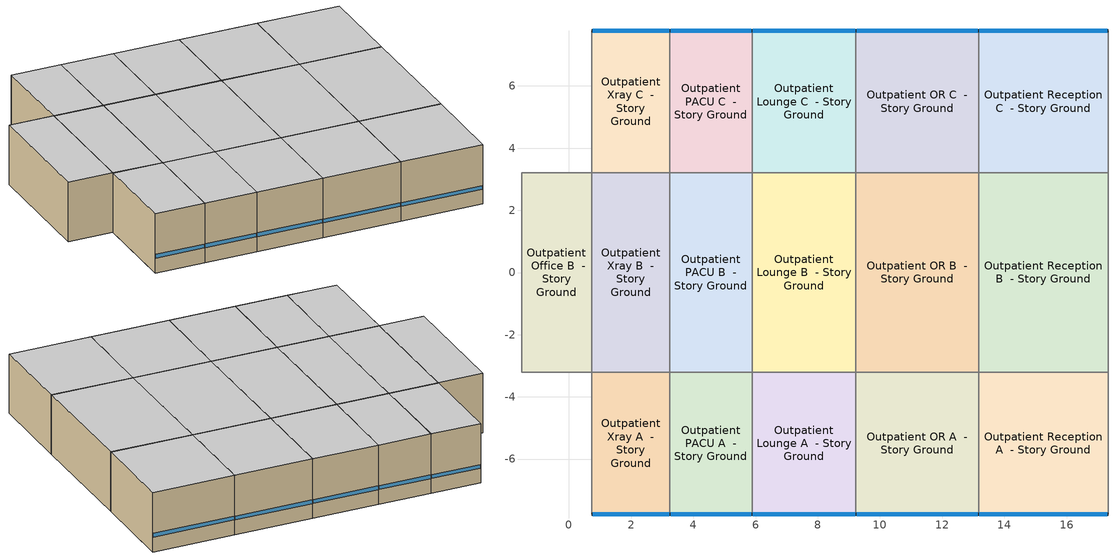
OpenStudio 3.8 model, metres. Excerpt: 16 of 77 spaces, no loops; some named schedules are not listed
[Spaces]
Outpatient Office B  - Story Ground
 floor ground (Foundation F 126 Perim 0 Area 1452): -1.53,-3.21 -1.53,3.21 0.74,3.21 0.74,-3.21 z0
 wall to Outpatient Toilet B  - Story Ground: -1.53,3.21 -1.53,-3.21 z0:3.05
 wall to Outpatient Office C  - Story Ground: 0.74,3.21 -1.53,3.21 z0:3.05
 wall to Outpatient Xray B  - Story Ground: 0.74,-3.21 0.74,3.21 z0:3.05
 wall to Outpatient Office A  - Story Ground: -1.53,-3.21 0.74,-3.21 z0:3.05
 ceiling adiabatic (Typical Interior Ceiling): 0.74,-3.21 0.74,3.21 -1.53,3.21 -1.53,-3.21 z3.05
Outpatient Xray A  - Story Ground
 floor ground (Foundation F 126 Perim 251 Area 1147): 0.74,-7.78 0.74,-3.21 3.24,-3.21 3.24,-7.78 z0
 wall outside: 0.74,-7.78 3.24,-7.78 z0:3.05
 wall to Outpatient Office A  - Story Ground: 0.74,-3.21 0.74,-7.78 z0:3.05
 wall to Outpatient Xray B  - Story Ground: 3.24,-3.21 0.74,-3.21 z0:3.05
 wall to Outpatient PACU A  - Story Ground: 3.24,-7.78 3.24,-3.21 z0:3.05
 window (Window U-0.75 SHGC 0.48): 0.76,-7.78 3.22,-7.78 z0.76:0.95
 ceiling adiabatic (Typical Interior Ceiling): 3.24,-7.78 3.24,-3.21 0.74,-3.21 0.74,-7.78 z3.05
Outpatient Xray B  - Story Ground
 floor ground (Foundation F 126 Perim 0 Area 1609): 0.74,-3.21 0.74,3.21 3.24,3.21 3.24,-3.21 z0
 wall to Outpatient Xray C  - Story Ground: 3.24,3.21 0.74,3.21 z0:3.05
 wall to Outpatient PACU B  - Story Ground: 3.24,-3.21 3.24,3.21 z0:3.05
 ceiling adiabatic (Typical Interior Ceiling): 3.24,-3.21 3.24,3.21 0.74,3.21 0.74,-3.21 z3.05
Outpatient Xray C  - Story Ground
 floor ground (Foundation F 126 Perim 251 Area 1147): 0.74,3.21 0.74,7.78 3.24,7.78 3.24,3.21 z0
 wall outside: 3.24,7.78 0.74,7.78 z0:3.05
 wall to Outpatient Office C  - Story Ground: 0.74,7.78 0.74,3.21 z0:3.05
 wall to Outpatient PACU C  - Story Ground: 3.24,3.21 3.24,7.78 z0:3.05
 window (Window U-0.75 SHGC 0.48): 3.22,7.78 0.76,7.78 z0.76:0.95
 ceiling adiabatic (Typical Interior Ceiling): 3.24,3.21 3.24,7.78 0.74,7.78 0.74,3.21 z3.05
Outpatient PACU A  - Story Ground
 floor ground (Foundation F 126 Perim 264 Area 1209): 3.24,-7.78 3.24,-3.21 5.89,-3.21 5.89,-7.78 z0
 wall outside: 3.24,-7.78 5.89,-7.78 z0:3.05
 wall to Outpatient PACU B  - Story Ground: 5.89,-3.21 3.24,-3.21 z0:3.05
 wall to Outpatient Lounge A  - Story Ground: 5.89,-7.78 5.89,-3.21 z0:3.05
 window (Window U-0.75 SHGC 0.48): 3.27,-7.78 5.86,-7.78 z0.76:0.95
 ceiling adiabatic (Typical Interior Ceiling): 5.89,-7.78 5.89,-3.21 3.24,-3.21 3.24,-7.78 z3.05
Outpatient PACU B  - Story Ground
 floor ground (Foundation F 126 Perim 0 Area 1697): 3.24,-3.21 3.24,3.21 5.89,3.21 5.89,-3.21 z0
 wall to Outpatient PACU C  - Story Ground: 5.89,3.21 3.24,3.21 z0:3.05
 wall to Outpatient Lounge B  - Story Ground: 5.89,-3.21 5.89,3.21 z0:3.05
 ceiling adiabatic (Typical Interior Ceiling): 5.89,-3.21 5.89,3.21 3.24,3.21 3.24,-3.21 z3.05
Outpatient PACU C  - Story Ground
 floor ground (Foundation F 126 Perim 264 Area 1209): 3.24,3.21 3.24,7.78 5.89,7.78 5.89,3.21 z0
 wall outside: 5.89,7.78 3.24,7.78 z0:3.05
 wall to Outpatient Lounge C  - Story Ground: 5.89,3.21 5.89,7.78 z0:3.05
 window (Window U-0.75 SHGC 0.48): 5.86,7.78 3.27,7.78 z0.76:0.95
 ceiling adiabatic (Typical Interior Ceiling): 5.89,3.21 5.89,7.78 3.24,7.78 3.24,3.21 z3.05
Outpatient Lounge A  - Story Ground
 floor ground (Foundation F 126 Perim 334 Area 1527): 5.89,-7.78 5.89,-3.21 9.23,-3.21 9.23,-7.78 z0
 wall outside: 5.89,-7.78 9.23,-7.78 z0:3.05
 wall to Outpatient Lounge B  - Story Ground: 9.23,-3.21 5.89,-3.21 z0:3.05
 wall to Outpatient OR A  - Story Ground: 9.23,-7.78 9.23,-3.21 z0:3.05
 window (Window U-0.75 SHGC 0.48): 5.91,-7.78 9.2,-7.78 z0.76:0.95
 ceiling adiabatic (Typical Interior Ceiling): 9.23,-7.78 9.23,-3.21 5.89,-3.21 5.89,-7.78 z3.05
Outpatient Lounge B  - Story Ground
 floor ground (Foundation F 126 Perim 0 Area 2143): 5.89,-3.21 5.89,3.21 9.23,3.21 9.23,-3.21 z0
 wall to Outpatient Lounge C  - Story Ground: 9.23,3.21 5.89,3.21 z0:3.05
 wall to Outpatient OR B  - Story Ground: 9.23,-3.21 9.23,3.21 z0:3.05
 ceiling adiabatic (Typical Interior Ceiling): 9.23,-3.21 9.23,3.21 5.89,3.21 5.89,-3.21 z3.05
Outpatient Lounge C  - Story Ground
 floor ground (Foundation F 126 Perim 334 Area 1527): 5.89,3.21 5.89,7.78 9.23,7.78 9.23,3.21 z0
 wall outside: 9.23,7.78 5.89,7.78 z0:3.05
 wall to Outpatient OR C  - Story Ground: 9.23,3.21 9.23,7.78 z0:3.05
 window (Window U-0.75 SHGC 0.48): 9.2,7.78 5.91,7.78 z0.76:0.95
 ceiling adiabatic (Typical Interior Ceiling): 9.23,3.21 9.23,7.78 5.89,7.78 5.89,3.21 z3.05
Outpatient OR A  - Story Ground
 floor ground (Foundation F 126 Perim 394 Area 1803): 9.23,-7.78 9.23,-3.21 13.17,-3.21 13.17,-7.78 z0
 wall outside: 9.23,-7.78 13.17,-7.78 z0:3.05
 wall to Outpatient OR B  - Story Ground: 13.17,-3.21 9.23,-3.21 z0:3.05
 wall to Outpatient Reception A  - Story Ground: 13.17,-7.78 13.17,-3.21 z0:3.05
 window (Window U-0.75 SHGC 0.48): 9.25,-7.78 13.15,-7.78 z0.76:0.95
 ceiling adiabatic (Typical Interior Ceiling): 13.17,-7.78 13.17,-3.21 9.23,-3.21 9.23,-7.78 z3.05
Outpatient OR B  - Story Ground
 floor ground (Foundation F 126 Perim 0 Area 2531): 9.23,-3.21 9.23,3.21 13.17,3.21 13.17,-3.21 z0
 wall to Outpatient OR C  - Story Ground: 13.17,3.21 9.23,3.21 z0:3.05
 wall to Outpatient Reception B  - Story Ground: 13.17,-3.21 13.17,3.21 z0:3.05
 ceiling adiabatic (Typical Interior Ceiling): 13.17,-3.21 13.17,3.21 9.23,3.21 9.23,-3.21 z3.05
Outpatient OR C  - Story Ground
 floor ground (Foundation F 126 Perim 394 Area 1803): 9.23,3.21 9.23,7.78 13.17,7.78 13.17,3.21 z0
 wall outside: 13.17,7.78 9.23,7.78 z0:3.05
 wall to Outpatient Reception C  - Story Ground: 13.17,3.21 13.17,7.78 z0:3.05
 window (Window U-0.75 SHGC 0.48): 13.15,7.78 9.25,7.78 z0.76:0.95
 ceiling adiabatic (Typical Interior Ceiling): 13.17,3.21 13.17,7.78 9.23,7.78 9.23,3.21 z3.05
Outpatient Reception A  - Story Ground
 floor ground (Foundation F 126 Perim 416 Area 1902): 13.17,-7.78 13.17,-3.21 17.33,-3.21 17.33,-7.78 z0
 wall outside: 13.17,-7.78 17.33,-7.78 z0:3.05
 wall to Outpatient Reception B  - Story Ground: 17.33,-3.21 13.17,-3.21 z0:3.05
 wall to Outpatient PhysicalTherapy A  - Story Ground: 17.33,-7.78 17.33,-3.21 z0:3.05
 window (Window U-0.75 SHGC 0.48): 13.2,-7.78 17.31,-7.78 z0.76:0.95
 ceiling adiabatic (Typical Interior Ceiling): 17.33,-7.78 17.33,-3.21 13.17,-3.21 13.17,-7.78 z3.05
Outpatient Reception B  - Story Ground
 floor ground (Foundation F 126 Perim 0 Area 267): 13.17,-3.21 13.17,3.21 17.33,3.21 17.33,-3.21 z0
 wall to Outpatient Reception C  - Story Ground: 17.33,3.21 13.17,3.21 z0:3.05
 wall to Outpatient PhysicalTherapy B  - Story Ground: 17.33,-3.21 17.33,3.21 z0:3.05
 ceiling adiabatic (Typical Interior Ceiling): 17.33,-3.21 17.33,3.21 13.17,3.21 13.17,-3.21 z3.05
Outpatient Reception C  - Story Ground
 floor ground (Foundation F 126 Perim 416 Area 1902): 13.17,3.21 13.17,7.78 17.33,7.78 17.33,3.21 z0
 wall outside: 17.33,7.78 13.17,7.78 z0:3.05
 wall to Outpatient PhysicalTherapy C  - Story Ground: 17.33,3.21 17.33,7.78 z0:3.05
 window (Window U-0.75 SHGC 0.48): 17.31,7.78 13.2,7.78 z0.76:0.95
 ceiling adiabatic (Typical Interior Ceiling): 17.33,3.21 17.33,7.78 13.17,7.78 13.17,3.21 z3.05
[Site]
Bob Sikes_FL_USA: Latitude {deg}=30.78; Longitude {deg}=-86.52; Time Zone {hr}=-6; Elevation {m}=56; Terrain=City
[Site:WaterMainsTemperature]
Calculation Method=Correlation; Annual Average Outdoor Air Temperature {C}=19.4217; Maximum Difference In Monthly Average Outdoor Air Temperatures {deltaC}=19.74
[SizingPeriod:DesignDay] Barometric Pressure {Pa}=100654; Rain Indicator=No; Snow Indicator=No; Day of Month=21; Daylight Saving Time Indicator=No; Humidity Condition Type=Wetbulb; Dry-Bulb Temperature Range Modifier Type=DefaultMultipliers
Name | Maximum Dry-Bulb Temperature {C} | Daily Dry-Bulb Temperature Range {deltaC} | Wind Speed {m/s} | Wind Direction {deg} | Month | Day Type | Wetbulb or DewPoint at Maximum Dry-Bulb {C} | Solar Model Indicator | ASHRAE Clear Sky Optical Depth for Beam Irradiance | ASHRAE Clear Sky Optical Depth for Diffuse Irradiance | Sky Clearness
Bob Sikes Ann Clg .4% Condns DB=>MWB 1 | 35.8 | 11.3 | 2.9 | 300 | 7 | SummerDesignDay | 24.6 | ASHRAETau | 0.437 | 2.257
Bob Sikes Ann Clg .4% Condns WB=>MDB 1 | 31.6 | 11.3 | 2.9 | 300 | 7 | SummerDesignDay | 26.8 | ASHRAETau | 0.437 | 2.257
Bob Sikes Ann Htg 99.6% Condns DB 1 | -4.1 | 0 | 0.7 | 340 | 1 | WinterDesignDay | -4.1 | ASHRAEClearSky |  |  | 0
Bob Sikes August .4% Condns DB=>MCWB 1 | 36.3 | 10.7 | 2.9 | 300 | 8 | SummerDesignDay | 25.4 | ASHRAETau | 0.426 | 2.32
[ClimateZones]
Climate Zone Institution Name 1=ASHRAE; Climate Zone Document Name 1=ANSI/ASHRAE Standard 169; Climate Zone Document Year 1=2006; Climate Zone Value 1=ASHRAE 169-2013-2A
[Building]
ComStock DOE Ref Pre-1980|Outpatient: North Axis {deg}=225; Default Construction Set=ComStock DOE Ref Pre-1980 - Outpatient - ASHRAE 169-2013-2A; Default Schedule Set=Building Default Schedule Set; Standards Building Type=Outpatient
[Site:GroundTemperature:FCfactorMethod]
January Ground Temperature {C}=24.2; February Ground Temperature {C}=18.9; March Ground Temperature {C}=15.7; April Ground Temperature {C}=13.6; May Ground Temperature {C}=15.5; June Ground Temperature {C}=17.1; July Ground Temperature {C}=21.2; August Ground Temperature {C}=26.9; September Ground Temperature {C}=27.6; October Ground Temperature {C}=27.9; November Ground Temperature {C}=27.4; December Ground Temperature {C}=26.2
[Construction:FfactorGroundFloor] F-Factor {W/m-K}=1.26344
Name | Area {m2} | PerimeterExposed {m}
Foundation F 126 Perim 334 Area 1527 | 15.2709 | 3.3401
Foundation F 126 Perim 0 Area 1697 | 16.9717 | 0
Foundation F 126 Perim 394 Area 1803 | 18.0333 | 3.94428
Foundation F 126 Perim 416 Area 1902 | 19.0235 | 4.16088
Foundation F 126 Perim 0 Area 1452 | 14.5211 | 0
Foundation F 126 Perim 251 Area 1147 | 11.4662 | 2.50793
Foundation F 126 Perim 0 Area 1609 | 16.0939 | 0
Foundation F 126 Perim 264 Area 1209 | 12.0917 | 2.64472
Foundation F 126 Perim 0 Area 2143 | 21.4341 | 0
Foundation F 126 Perim 0 Area 2531 | 25.3113 | 0
Foundation F 126 Perim 0 Area 267 | 26.7012 | 0
[DefaultConstructionSet]
ComStock DOE Ref Pre-1980 - Outpatient - ASHRAE 169-2013-2A: Default Exterior Surface Constructions=Default Surface Constructions 1; Default Interior Surface Constructions=Default Surface Constructions 2; Default Ground Contact Surface Constructions=Default Surface Constructions 3; Default Exterior SubSurface Constructions=Default Sub Surface Constructions 1; Default Interior SubSurface Constructions=Default Sub Surface Constructions 2; Interior Partition Construction=Typical Interior Partition
[DefaultSurfaceConstructions]
Name | Floor Construction | Wall Construction | Roof Ceiling Construction
Default Surface Constructions 1 | Typical Insulated Exterior Mass Floor | Typical Insulated Exterior Mass Wall R-4.35 | Typical IEAD Roof R-10.0
Default Surface Constructions 2 | Typical Interior Floor | Typical Interior Wall | Typical Interior Ceiling
Default Surface Constructions 3 | Typical Insulated Carpeted 6in Slab Floor | Typical Insulated Basement Mass Wall
[Construction]
Typical Insulated Exterior Mass Floor: 4 in. Normalweight Concrete Floor, Typical Carpet Pad
Typical IEAD Roof R-10.0: Roof Membrane, Typical Insulation R-8.88, Metal Roof Surface
Typical Interior Floor: 100mm Normalweight concrete floor, CP02 CARPET PAD
Typical Interior Wall: G01 13mm gypsum board, G01 13mm gypsum board
Typical Interior Ceiling: CP02 CARPET PAD, 100mm Normalweight concrete floor
Typical Insulated Carpeted 6in Slab Floor: 6 in. Normalweight Concrete Floor, Typical Carpet Pad
Typical Insulated Basement Mass Wall: 8 in. Concrete Block Basement Wall
U 1.22 SHGC 0.54 Simple Glazing Window U-1.22 SHGC 0.54: U 1.22 SHGC 0.54 Simple Glazing U-1.22 SHGC 0.54
U 1.22 SHGC 0.54 Simple Glazing Window U-1.22 SHGC 0.54 1: U 1.22 SHGC 0.54 Simple Glazing U-1.22 SHGC 0.54 1
Typical Insulated Metal Door: F08 Metal surface, Typical Insulation R-1.96
U 0.88 SHGC 0.16 Sgl Ref-A-L Clr 6mm: REF A CLEAR LO 6MM
Typical Overhead Door: Typical Insulation R-1.96
Typical Interior Window: Clear 3mm
Typical Interior Door; Typical Interior Partition: G05 25mm wood
Typical Insulated Exterior Mass Wall R-4.35: 1IN Stucco, 8IN CONCRETE HW RefBldg, Typical Insulation R-1.96, 1/2IN Gypsum
InteriorFurnishings 1: Std Wood 6inch 1
Window U-0.75 SHGC 0.48: Simple Glazing Double - No LowE - Tinted/Reflective - Aluminum
[Material] Thermal Absorptance=0.9
Name | Roughness | Thickness {m} | Conductivity {W/m-K} | Density {kg/m3} | Specific Heat {J/kg-K} | Solar Absorptance | Visible Absorptance
4 in. Normalweight Concrete Floor | MediumRough | 0.1016 | 2.31 | 2322 | 832 | 0.7 | 0.7
Roof Membrane | VeryRough | 0.0095 | 0.16 | 1121.29 | 1460 | 0.7 | 0.7
Metal Roof Surface; F08 Metal surface | Smooth | 0.0008 | 45.28 | 7824 | 500 | 0.7 | 0.7
100mm Normalweight concrete floor | MediumRough | 0.1016 | 2.31045 | 2322 | 832.557 | 0.7 | 0.7
G01 13mm gypsum board | Smooth | 0.0127 | 0.160031 | 800.001 | 1090.73 | 0.7 | 0.5
6 in. Normalweight Concrete Floor | MediumRough | 0.1524 | 2.31 | 2322 | 832 | 0.7 | 0.7
8 in. Concrete Block Basement Wall | MediumRough | 0.2032 | 1.326 | 1842 | 912 | 0.7 | 0.7
G05 25mm wood | MediumSmooth | 0.0254 | 0.15 | 608 | 1630 | 0.5 | 0.5
1IN Stucco | Smooth | 0.0253 | 0.6918 | 1858 | 837 | 0.7 | 0.92
8IN CONCRETE HW RefBldg | Rough | 0.2032 | 1.311 | 2240 | 836.8 | 0.7 | 0.7
1/2IN Gypsum | Smooth | 0.0127 | 0.16 | 784.9 | 830 | 0.4 | 0.4
Std Wood 6inch 1 | MediumSmooth | 0.15 | 0.12 | 540 | 1210 | 0.7 | 0.7
[Material:NoMass] Roughness=Smooth; Thermal Absorptance=0.9; Solar Absorptance=0.7
Name | Thermal Resistance {m2-K/W} | Visible Absorptance
Typical Carpet Pad; CP02 CARPET PAD | 0.21648 | 0.8
Typical Insulation R-8.88 | 1.56434 | 0.7
Typical Insulation R-1.96 | 0.34506 | 0.7
[DefaultSubSurfaceConstructions]
Name | Fixed Window Construction | Operable Window Construction | Door Construction | Glass Door Construction | Overhead Door Construction | Tubular Daylight Dome Construction | Tubular Daylight Diffuser Construction
Default Sub Surface Constructions 1 | U 1.22 SHGC 0.54 Simple Glazing Window U-1.22 SHGC 0.54 | U 1.22 SHGC 0.54 Simple Glazing Window U-1.22 SHGC 0.54 1 | Typical Insulated Metal Door | U 0.88 SHGC 0.16 Sgl Ref-A-L Clr 6mm | Typical Overhead Door | Typical Interior Window | Typical Interior Window
Default Sub Surface Constructions 2 | Typical Interior Window | Typical Interior Window | Typical Interior Door
[WindowMaterial:SimpleGlazingSystem]
Name | U-Factor {W/m2-K} | Solar Heat Gain Coefficient | Visible Transmittance
U 1.22 SHGC 0.54 Simple Glazing U-1.22 SHGC 0.54; U 1.22 SHGC 0.54 Simple Glazing U-1.22 SHGC 0.54 1 | 6.92748 | 0.54 | 0.38
Simple Glazing Double - No LowE - Tinted/Reflective - Aluminum | 4.25302 | 0.484 | 0.411
[WindowMaterial:Glazing] Optical Data Type=SpectralAverage; Infrared Transmittance at Normal Incidence=0; Front Side Infrared Hemispherical Emissivity=0.84; Conductivity {W/m-K}=0.9; Dirt Correction Factor for Solar and Visible Transmittance=1; Solar Diffusing=No
Name | Thickness {m} | Solar Transmittance at Normal Incidence | Front Side Solar Reflectance at Normal Incidence | Back Side Solar Reflectance at Normal Incidence | Visible Transmittance at Normal Incidence | Front Side Visible Reflectance at Normal Incidence | Back Side Visible Reflectance at Normal Incidence | Back Side Infrared Hemispherical Emissivity
REF A CLEAR LO 6MM | 0.006 | 0.066 | 0.341 | 0.493 | 0.08 | 0.41 | 0.37 | 0.4
Clear 3mm | 0.003 | 0.837 | 0.075 | 0.075 | 0.898 | 0.081 | 0.081 | 0.84
[SpaceType] Standards Building Type=Outpatient
Name | Default Schedule Set | Design Specification Outdoor Air Object | Standards Space Type
Outpatient Xray - ComStock DOE Ref Pre-1980 | Outpatient Xray Schedule Set | Outpatient Xray Ventilation | Xray
Outpatient PACU - ComStock DOE Ref Pre-1980 | Outpatient PACU Schedule Set | Outpatient PACU Ventilation | PACU
Outpatient Lounge - ComStock DOE Ref Pre-1980 | Outpatient Lounge Schedule Set | Outpatient Lounge Ventilation | Lounge
Outpatient OR - ComStock DOE Ref Pre-1980 | Outpatient OR Schedule Set | Outpatient OR Ventilation | OR
Outpatient Reception - ComStock DOE Ref Pre-1980 | Outpatient Reception Schedule Set | Outpatient Reception Ventilation | Reception
Outpatient Office - ComStock DOE Ref Pre-1980 | Outpatient Office Schedule Set | Outpatient Office Ventilation | Office
[BuildingStory]
Story Ground: Nominal Z Coordinate {m}=0; Nominal Floor to Floor Height {m}=3.048
[Space] Building Story=Story Ground
Name | Space Type | Thermal Zone
Outpatient Office B  - Story Ground | Outpatient Office - ComStock DOE Ref Pre-1980 | Zone Outpatient Office B  - Story Ground
Outpatient Xray A  - Story Ground | Outpatient Xray - ComStock DOE Ref Pre-1980 | Zone Outpatient Xray A  - Story Ground
Outpatient Xray B  - Story Ground | Outpatient Xray - ComStock DOE Ref Pre-1980 | Zone Outpatient Xray B  - Story Ground
Outpatient Xray C  - Story Ground | Outpatient Xray - ComStock DOE Ref Pre-1980 | Zone Outpatient Xray C  - Story Ground
Outpatient PACU A  - Story Ground | Outpatient PACU - ComStock DOE Ref Pre-1980 | Zone Outpatient PACU A  - Story Ground
Outpatient PACU B  - Story Ground | Outpatient PACU - ComStock DOE Ref Pre-1980 | Zone Outpatient PACU B  - Story Ground
Outpatient PACU C  - Story Ground | Outpatient PACU - ComStock DOE Ref Pre-1980 | Zone Outpatient PACU C  - Story Ground
Outpatient Lounge A  - Story Ground | Outpatient Lounge - ComStock DOE Ref Pre-1980 | Zone Outpatient Lounge A  - Story Ground
Outpatient Lounge B  - Story Ground | Outpatient Lounge - ComStock DOE Ref Pre-1980 | Zone Outpatient Lounge B  - Story Ground
Outpatient Lounge C  - Story Ground | Outpatient Lounge - ComStock DOE Ref Pre-1980 | Zone Outpatient Lounge C  - Story Ground
Outpatient OR A  - Story Ground | Outpatient OR - ComStock DOE Ref Pre-1980 | Zone Outpatient OR A  - Story Ground
Outpatient OR B  - Story Ground | Outpatient OR - ComStock DOE Ref Pre-1980 | Zone Outpatient OR B  - Story Ground
Outpatient OR C  - Story Ground | Outpatient OR - ComStock DOE Ref Pre-1980 | Zone Outpatient OR C  - Story Ground
Outpatient Reception A  - Story Ground | Outpatient Reception - ComStock DOE Ref Pre-1980 | Zone Outpatient Reception A  - Story Ground
Outpatient Reception B  - Story Ground | Outpatient Reception - ComStock DOE Ref Pre-1980 | Zone Outpatient Reception B  - Story Ground
Outpatient Reception C  - Story Ground | Outpatient Reception - ComStock DOE Ref Pre-1980 | Zone Outpatient Reception C  - Story Ground
[ThermalZone] Multiplier=1; Use Ideal Air Loads=No
Name | Thermostat
Zone Outpatient Office B  - Story Ground | Outpatient Office - ComStock DOE Ref Pre-1980 Thermostat 4
Zone Outpatient Xray A  - Story Ground | Outpatient Xray - ComStock DOE Ref Pre-1980 Thermostat
Zone Outpatient Xray B  - Story Ground | Outpatient Xray - ComStock DOE Ref Pre-1980 Thermostat 1
Zone Outpatient Xray C  - Story Ground | Outpatient Xray - ComStock DOE Ref Pre-1980 Thermostat 2
Zone Outpatient PACU A  - Story Ground | Outpatient PACU - ComStock DOE Ref Pre-1980 Thermostat
Zone Outpatient PACU B  - Story Ground | Outpatient PACU - ComStock DOE Ref Pre-1980 Thermostat 1
Zone Outpatient PACU C  - Story Ground | Outpatient PACU - ComStock DOE Ref Pre-1980 Thermostat 2
Zone Outpatient Lounge A  - Story Ground | Outpatient Lounge - ComStock DOE Ref Pre-1980 Thermostat
Zone Outpatient Lounge B  - Story Ground | Outpatient Lounge - ComStock DOE Ref Pre-1980 Thermostat 1
Zone Outpatient Lounge C  - Story Ground | Outpatient Lounge - ComStock DOE Ref Pre-1980 Thermostat 2
Zone Outpatient OR A  - Story Ground | Outpatient OR - ComStock DOE Ref Pre-1980 Thermostat
Zone Outpatient OR B  - Story Ground | Outpatient OR - ComStock DOE Ref Pre-1980 Thermostat 1
Zone Outpatient OR C  - Story Ground | Outpatient OR - ComStock DOE Ref Pre-1980 Thermostat 2
Zone Outpatient Reception A  - Story Ground | Outpatient Reception - ComStock DOE Ref Pre-1980 Thermostat
Zone Outpatient Reception B  - Story Ground | Outpatient Reception - ComStock DOE Ref Pre-1980 Thermostat 1
Zone Outpatient Reception C  - Story Ground | Outpatient Reception - ComStock DOE Ref Pre-1980 Thermostat 2
[Lights:Definition] Design Level Calculation Method=Watts/Area; Fraction Visible=0.2; Return Air Fraction=0
Name | Watts per Space Floor Area {W/m2} | Fraction Radiant
Outpatient Reception - ComStock DOE Ref Pre-1980 General Lights Definition | 1.92838 | 0.31
Outpatient Reception - ComStock DOE Ref Pre-1980 Task Lights Definition | 1.01438 | 0.125
Outpatient Reception - ComStock DOE Ref Pre-1980 Wall Wash Lights Definition | 1.81461 | 0.125
Outpatient PACU - ComStock DOE Ref Pre-1980 General Lights Definition | 7.63892 | 0.31
Outpatient PACU - ComStock DOE Ref Pre-1980 Wall Wash Lights Definition | 6.14378 | 0.125
Outpatient OR - ComStock DOE Ref Pre-1980 General Lights Definition | 17.7221 | 0.31
Outpatient Xray - ComStock DOE Ref Pre-1980 General Lights Definition | 5.10109 | 0.31
Outpatient Lounge - ComStock DOE Ref Pre-1980 General Lights Definition | 2.94141 | 0.31
Outpatient Lounge - ComStock DOE Ref Pre-1980 Wall Wash Lights Definition | 2.46673 | 0.125
Outpatient Office - ComStock DOE Ref Pre-1980 General Lights Definition | 6.74433 | 0.31
[ElectricEquipment:Definition] Design Level Calculation Method=Watts/Area; Fraction Latent=0; Fraction Radiant=0.5; Fraction Lost=0
Name | Watts per Space Floor Area {W/m2}
Outpatient Lounge Elec Equip Definition; Outpatient PACU Elec Equip Definition | 32.2917
Outpatient Office Elec Equip Definition; Outpatient Reception Elec Equip Definition | 11.8403
Outpatient OR Elec Equip Definition | 43.0556
Outpatient Xray Elec Equip Definition | 107.639
[ElectricEquipment]
Name | Electric Equipment Definition | Space or SpaceType
Outpatient Lounge Elec Equip | Outpatient Lounge Elec Equip Definition | Outpatient Lounge - ComStock DOE Ref Pre-1980
Outpatient Office Elec Equip | Outpatient Office Elec Equip Definition | Outpatient Office - ComStock DOE Ref Pre-1980
Outpatient OR Elec Equip | Outpatient OR Elec Equip Definition | Outpatient OR - ComStock DOE Ref Pre-1980
Outpatient PACU Elec Equip | Outpatient PACU Elec Equip Definition | Outpatient PACU - ComStock DOE Ref Pre-1980
Outpatient Reception Elec Equip | Outpatient Reception Elec Equip Definition | Outpatient Reception - ComStock DOE Ref Pre-1980
Outpatient Xray Elec Equip | Outpatient Xray Elec Equip Definition | Outpatient Xray - ComStock DOE Ref Pre-1980
[DesignSpecification:OutdoorAir] Outdoor Air Method=Sum
Name | Outdoor Air Flow per Person {m3/s-person} | Outdoor Air Flow per Floor Area {m3/s-m2}
Outpatient Lounge Ventilation; Outpatient Reception Ventilation | 0.00707921
Outpatient Office Ventilation | 0.00943895
Outpatient OR Ventilation |  | 0.0023876
Outpatient PACU Ventilation |  | 0.00169164
Outpatient Xray Ventilation |  | 0.001524
[DefaultScheduleSet]
Name | Number of People Schedule | People Activity Level Schedule | Lighting Schedule | Electric Equipment Schedule | Infiltration Schedule | Gas Equipment Schedule | Hours of Operation Schedule
Outpatient Lounge Schedule Set; Outpatient Office Schedule Set; Outpatient PACU Schedule Set; Outpatient Reception Schedule Set | Outpatient Bldg Occ | Outpatient Activity | Outpatient Bldg Light | Outpatient Bldg Equip | Outpatient Infil
Outpatient OR Schedule Set | Outpatient Bldg Occ | Outpatient Activity | Outpatient Bldg Light | Outpatient Bldg Equip | Outpatient Infil | Outpatient Bldg Equip
Outpatient Xray Schedule Set | Outpatient Bldg Occ | Outpatient Activity | Outpatient Bldg Light | Outpatient Radiology Equip | Outpatient Infil
Building Default Schedule Set |  |  |  |  |  |  | Building Hours of Operation NonResidential
[People:Definition] Number of People Calculation Method=People/Area; Fraction Radiant=0.3
Name | People per Space Floor Area {person/m2}
Outpatient Lounge People Definition | 0.149941
Outpatient Office People Definition | 0.0500522
Outpatient OR People Definition; Outpatient PACU People Definition; Outpatient Xray People Definition | 0.199993
Outpatient Reception People Definition | 0.300313
[People] Work Efficiency Schedule=Work Efficiency Schedule; Clothing Insulation Schedule=Clothing Schedule; Air Velocity Schedule=Air Velocity Schedule; Multiplier=1
Name | People Definition | Space or SpaceType
Outpatient Lounge People | Outpatient Lounge People Definition | Outpatient Lounge - ComStock DOE Ref Pre-1980
Outpatient Office People | Outpatient Office People Definition | Outpatient Office - ComStock DOE Ref Pre-1980
Outpatient OR People | Outpatient OR People Definition | Outpatient OR - ComStock DOE Ref Pre-1980
Outpatient PACU People | Outpatient PACU People Definition | Outpatient PACU - ComStock DOE Ref Pre-1980
Outpatient Reception People | Outpatient Reception People Definition | Outpatient Reception - ComStock DOE Ref Pre-1980
Outpatient Xray People | Outpatient Xray People Definition | Outpatient Xray - ComStock DOE Ref Pre-1980
[GasEquipment:Definition]
Outpatient OR Gas Equip Definition: Design Level Calculation Method=Watts/Area; Watts per Space Floor Area {W/m2}=75.3001; Fraction Latent=0; Fraction Radiant=0; Fraction Lost=0.5
[GasEquipment]
Outpatient OR Gas Equip: Gas Equipment Definition=Outpatient OR Gas Equip Definition; Space or SpaceType=Outpatient OR - ComStock DOE Ref Pre-1980
[Exterior:Lights:Definition]
Name | Design Level {W}
Parking Areas and Drives Def (W/ft^2) | 0.0497494
Building Facades Def (W/ft^2) | 0.25
Main Entries Def (W/ft) | 30
Other Doors Def (W/ft) | 25
[Exterior:Lights] Schedule=Always On Discrete; Control Option=AstronomicalClock
Name | Exterior Lights Definition | Multiplier
Parking Areas and Drives | Parking Areas and Drives Def (W/ft^2) | 35437.5
Building Facades | Building Facades Def (W/ft^2) | 4448.83
Main Entries | Main Entries Def (W/ft) | 8
Other Doors | Other Doors Def (W/ft) | 18.165
[ThermostatSetpoint:DualSetpoint]
Name | Heating Setpoint Temperature Schedule | Cooling Setpoint Temperature Schedule
Outpatient Lounge - ComStock DOE Ref Pre-1980 Thermostat; Outpatient Lounge - ComStock DOE Ref Pre-1980 Thermostat 1; Outpatient Lounge - ComStock DOE Ref Pre-1980 Thermostat 2; Outpatient Office - ComStock DOE Ref Pre-1980 Thermostat 4; Outpatient PACU - ComStock DOE Ref Pre-1980 Thermostat; Outpatient PACU - ComStock DOE Ref Pre-1980 Thermostat 1; Outpatient PACU - ComStock DOE Ref Pre-1980 Thermostat 2; Outpatient Reception - ComStock DOE Ref Pre-1980 Thermostat; Outpatient Reception - ComStock DOE Ref Pre-1980 Thermostat 1; Outpatient Reception - ComStock DOE Ref Pre-1980 Thermostat 2; Outpatient Xray - ComStock DOE Ref Pre-1980 Thermostat; Outpatient Xray - ComStock DOE Ref Pre-1980 Thermostat 1; Outpatient Xray - ComStock DOE Ref Pre-1980 Thermostat 2 | Outpatient HtgSetp | Outpatient ClgSetp
Outpatient OR - ComStock DOE Ref Pre-1980 Thermostat; Outpatient OR - ComStock DOE Ref Pre-1980 Thermostat 1; Outpatient OR - ComStock DOE Ref Pre-1980 Thermostat 2 | Outpatient OR HtgSetp | Outpatient OR ClgSetp
[InternalMass:Definition]
Internal Mass Definition 2: Construction=InteriorFurnishings 1; Design Level Calculation Method=SurfaceArea/Area; Surface Area per Space Floor Area=2
[InternalMass] Internal Mass Definition=Internal Mass Definition 2; Multiplier=1
Name | Space or SpaceType
Outpatient Lounge C  - Story Ground Mass | Outpatient Lounge C  - Story Ground
Outpatient PACU B  - Story Ground Mass | Outpatient PACU B  - Story Ground
Outpatient OR C  - Story Ground Mass | Outpatient OR C  - Story Ground
Outpatient Reception A  - Story Ground Mass | Outpatient Reception A  - Story Ground
Outpatient Office B  - Story Ground Mass | Outpatient Office B  - Story Ground
Outpatient Xray A  - Story Ground Mass | Outpatient Xray A  - Story Ground
Outpatient Xray B  - Story Ground Mass | Outpatient Xray B  - Story Ground
Outpatient Xray C  - Story Ground Mass | Outpatient Xray C  - Story Ground
Outpatient Reception C  - Story Ground Mass | Outpatient Reception C  - Story Ground
Outpatient PACU A  - Story Ground Mass | Outpatient PACU A  - Story Ground
Outpatient PACU C  - Story Ground Mass | Outpatient PACU C  - Story Ground
Outpatient Lounge A  - Story Ground Mass | Outpatient Lounge A  - Story Ground
Outpatient OR A  - Story Ground Mass | Outpatient OR A  - Story Ground
Outpatient Lounge B  - Story Ground Mass | Outpatient Lounge B  - Story Ground
Outpatient OR B  - Story Ground Mass | Outpatient OR B  - Story Ground
Outpatient Reception B  - Story Ground Mass | Outpatient Reception B  - Story Ground
[Lights] Fraction Replaceable=1
Name | Lights Definition | Space or SpaceType
Outpatient Reception - ComStock DOE Ref Pre-1980 General Lighting | Outpatient Reception - ComStock DOE Ref Pre-1980 General Lights Definition | Outpatient Reception - ComStock DOE Ref Pre-1980
Outpatient Reception - ComStock DOE Ref Pre-1980 Task Lighting | Outpatient Reception - ComStock DOE Ref Pre-1980 Task Lights Definition | Outpatient Reception - ComStock DOE Ref Pre-1980
Outpatient Reception - ComStock DOE Ref Pre-1980 Wall Wash Lighting | Outpatient Reception - ComStock DOE Ref Pre-1980 Wall Wash Lights Definition | Outpatient Reception - ComStock DOE Ref Pre-1980
Outpatient PACU - ComStock DOE Ref Pre-1980 General Lighting | Outpatient PACU - ComStock DOE Ref Pre-1980 General Lights Definition | Outpatient PACU - ComStock DOE Ref Pre-1980
Outpatient PACU - ComStock DOE Ref Pre-1980 Wall Wash Lighting | Outpatient PACU - ComStock DOE Ref Pre-1980 Wall Wash Lights Definition | Outpatient PACU - ComStock DOE Ref Pre-1980
Outpatient OR - ComStock DOE Ref Pre-1980 General Lighting | Outpatient OR - ComStock DOE Ref Pre-1980 General Lights Definition | Outpatient OR - ComStock DOE Ref Pre-1980
Outpatient Xray - ComStock DOE Ref Pre-1980 General Lighting | Outpatient Xray - ComStock DOE Ref Pre-1980 General Lights Definition | Outpatient Xray - ComStock DOE Ref Pre-1980
Outpatient Lounge - ComStock DOE Ref Pre-1980 General Lighting | Outpatient Lounge - ComStock DOE Ref Pre-1980 General Lights Definition | Outpatient Lounge - ComStock DOE Ref Pre-1980
Outpatient Lounge - ComStock DOE Ref Pre-1980 Wall Wash Lighting | Outpatient Lounge - ComStock DOE Ref Pre-1980 Wall Wash Lights Definition | Outpatient Lounge - ComStock DOE Ref Pre-1980
Outpatient Office - ComStock DOE Ref Pre-1980 General Lighting | Outpatient Office - ComStock DOE Ref Pre-1980 General Lights Definition | Outpatient Office - ComStock DOE Ref Pre-1980
[SpaceInfiltration:DesignFlowRate] Design Flow Rate Calculation Method=Flow/ExteriorArea; Flow per Exterior Surface Area {m3/s-m2}=0.000413282; Velocity Term Coefficient=0
Name | Space or SpaceType | Schedule | Constant Term Coefficient | Temperature Term Coefficient | Velocity Squared Term Coefficient
Outpatient Lounge C  - Story Ground HVAC On Infiltration | Outpatient Lounge C  - Story Ground | Infiltration HVAC On Schedule | -0.0103 | -0.0007 | 0.0231
Outpatient Lounge C  - Story Ground HVAC Off Infiltration | Outpatient Lounge C  - Story Ground | Infiltration HVAC Off Schedule | 0 | 0.0164 | 0.0308
Outpatient OR C  - Story Ground HVAC On Infiltration | Outpatient OR C  - Story Ground | Infiltration HVAC On Schedule | -0.0103 | -0.0007 | 0.0231
Outpatient OR C  - Story Ground HVAC Off Infiltration | Outpatient OR C  - Story Ground | Infiltration HVAC Off Schedule | 0 | 0.0164 | 0.0308
Outpatient Reception A  - Story Ground HVAC On Infiltration | Outpatient Reception A  - Story Ground | Infiltration HVAC On Schedule | -0.0103 | -0.0007 | 0.0231
Outpatient Reception A  - Story Ground HVAC Off Infiltration | Outpatient Reception A  - Story Ground | Infiltration HVAC Off Schedule | 0 | 0.0164 | 0.0308
Outpatient Xray A  - Story Ground HVAC On Infiltration | Outpatient Xray A  - Story Ground | Infiltration HVAC On Schedule | -0.0103 | -0.0007 | 0.0231
Outpatient Xray A  - Story Ground HVAC Off Infiltration | Outpatient Xray A  - Story Ground | Infiltration HVAC Off Schedule | 0 | 0.0164 | 0.0308
Outpatient Xray C  - Story Ground HVAC On Infiltration | Outpatient Xray C  - Story Ground | Infiltration HVAC On Schedule | -0.0103 | -0.0007 | 0.0231
Outpatient Xray C  - Story Ground HVAC Off Infiltration | Outpatient Xray C  - Story Ground | Infiltration HVAC Off Schedule | 0 | 0.0164 | 0.0308
Outpatient Reception C  - Story Ground HVAC On Infiltration | Outpatient Reception C  - Story Ground | Infiltration HVAC On Schedule | -0.0103 | -0.0007 | 0.0231
Outpatient Reception C  - Story Ground HVAC Off Infiltration | Outpatient Reception C  - Story Ground | Infiltration HVAC Off Schedule | 0 | 0.0164 | 0.0308
Outpatient PACU A  - Story Ground HVAC On Infiltration | Outpatient PACU A  - Story Ground | Infiltration HVAC On Schedule | -0.0103 | -0.0007 | 0.0231
Outpatient PACU A  - Story Ground HVAC Off Infiltration | Outpatient PACU A  - Story Ground | Infiltration HVAC Off Schedule | 0 | 0.0164 | 0.0308
Outpatient PACU C  - Story Ground HVAC On Infiltration | Outpatient PACU C  - Story Ground | Infiltration HVAC On Schedule | -0.0103 | -0.0007 | 0.0231
Outpatient PACU C  - Story Ground HVAC Off Infiltration | Outpatient PACU C  - Story Ground | Infiltration HVAC Off Schedule | 0 | 0.0164 | 0.0308
Outpatient Lounge A  - Story Ground HVAC On Infiltration | Outpatient Lounge A  - Story Ground | Infiltration HVAC On Schedule | -0.0103 | -0.0007 | 0.0231
Outpatient Lounge A  - Story Ground HVAC Off Infiltration | Outpatient Lounge A  - Story Ground | Infiltration HVAC Off Schedule | 0 | 0.0164 | 0.0308
Outpatient OR A  - Story Ground HVAC On Infiltration | Outpatient OR A  - Story Ground | Infiltration HVAC On Schedule | -0.0103 | -0.0007 | 0.0231
Outpatient OR A  - Story Ground HVAC Off Infiltration | Outpatient OR A  - Story Ground | Infiltration HVAC Off Schedule | 0 | 0.0164 | 0.0308
[Schedule:Ruleset]
Name | Default Day Schedule | Summer Design Day Schedule | Winter Design Day Schedule
Outpatient Bldg Occ | Outpatient Bldg Occ Default | Outpatient Bldg Occ Summer Design Day | Outpatient Bldg Occ Winter Design Day
Outpatient Activity | Outpatient Activity Default | Outpatient Activity Summer Design Day | Outpatient Activity Winter Design Day
Outpatient Bldg Light | Outpatient Bldg Light Default | Outpatient Bldg Light Summer Design Day | Outpatient Bldg Light Winter Design Day
Outpatient Bldg Equip | Outpatient Bldg Equip Default | Outpatient Bldg Equip Summer Design Day | Outpatient Bldg Equip Winter Design Day
Outpatient Infil | Outpatient Infil Default | Outpatient Infil Summer Design Day | Outpatient Infil Winter Design Day
Clothing Schedule | Clothing Schedule Default Winter Clothes
Air Velocity Schedule | Air Velocity Schedule Default
Work Efficiency Schedule | Work Efficiency Schedule Default
Outpatient Radiology Equip | Outpatient Radiology Equip Default | Outpatient Radiology Equip Summer Design Day | Outpatient Radiology Equip Winter Design Day
Outpatient HtgSetp | Outpatient HtgSetp Default | Outpatient HtgSetp Summer Design Day | Outpatient HtgSetp Winter Design Day
Outpatient ClgSetp | Outpatient ClgSetp Default | Outpatient ClgSetp Summer Design Day | Outpatient ClgSetp Winter Design Day
Outpatient OR HtgSetp | Outpatient OR HtgSetp Default | Outpatient OR HtgSetp Summer Design Day | Outpatient OR HtgSetp Winter Design Day
Outpatient OR ClgSetp | Outpatient OR ClgSetp Default | Outpatient OR ClgSetp Summer Design Day | Outpatient OR ClgSetp Winter Design Day
Building Hours of Operation NonResidential | Building Hours of Operation NonResidential Default | Building Hours of Operation NonResidential Summer Design Day | Building Hours of Operation NonResidential Winter Design Day
Infiltration HVAC On Schedule | 13 Zone PVAV with PFP Boxes and Reheat Occ Sch Default 1 | 13 Zone PVAV with PFP Boxes and Reheat Occ Sch Summer Design Day 1 | 13 Zone PVAV with PFP Boxes and Reheat Occ Sch Winter Design Day 1
Infiltration HVAC Off Schedule | Infiltration HVAC Off Schedule Default Day Schedule | Infiltration HVAC Off Schedule Summer Design Day Schedule 1 | Infiltration HVAC Off Schedule Winter Design Day Schedule 1
[Schedule:Day]
Outpatient Bldg Occ Default: Average, 7, 30, 0.05, 7, 45, 0.06875, 8, 0, 0.0875, 8, 15, 0.10625, 8, 30, 0.125, 8, 45, 0.14375, 9, 0, 0.1625, 9, 15, 0.18125, 9, 30, 0.2, 10, 0, 0.2, 10, 15, 0.275, 10, 30, 0.35, 10, 45, 0.425, 11, 0, 0.5, 11, 15, 0.6, 11, 30, 0.7, 11, 45, 0.8, 12, 0, 0.9, 17, 30, 0.9, 17, 45, 0.85, 18, 0, 0.8, 18, 15, 0.75, 18, 30, 0.7, 18, 45, 0.65, 19, 0, 0.6, 19, 15, 0.55, 19, 30, 0.5, 19, 45, 0.4625, 20, 0, 0.425, 20, 15, 0.3875, 20, 30, 0.35, 20, 45, 0.3125, 21, 0, 0.275, 21, 15, 0.2375, 21, 30, 0.2, 21, 45, 0.18125, 22, 0, 0.1625, 22, 15, 0.14375, 22, 30, 0.125, 22, 45, 0.10625, 23, 0, 0.0875, 23, 15, 0.06875, 23, 30, 0.05, 24, 0, 0.05
Outpatient Bldg Occ Summer Design Day: 4, 0, 0.05, 6, 0, 0.2, 7, 0, 0.5, 18, 0, 0.9, 20, 0, 0.5, 22, 0, 0.2, 24, 0, 0.05
Outpatient Bldg Occ Winter Design Day: 8, 0, 0, 17, 0, 0.05, 24, 0, 0
Outpatient Activity Default: Average, 24, 0, 120
Outpatient Activity Winter Design Day; Outpatient Activity Summer Design Day: 24, 0, 120
Outpatient Bldg Light Default: Average, 7, 30, 0.1, 7, 45, 0.125, 8, 0, 0.15, 8, 15, 0.175, 8, 30, 0.2, 8, 45, 0.225, 9, 0, 0.25, 9, 15, 0.275, 9, 30, 0.3, 10, 0, 0.3, 10, 15, 0.375, 10, 30, 0.45, 10, 45, 0.525, 11, 0, 0.6, 11, 15, 0.675, 11, 30, 0.75, 11, 45, 0.825, 12, 0, 0.9, 17, 30, 0.9, 17, 45, 0.8625, 18, 0, 0.825, 18, 15, 0.7875, 18, 30, 0.75, 18, 45, 0.7125, 19, 0, 0.675, 19, 15, 0.6375, 19, 30, 0.6, 19, 45, 0.5625, 20, 0, 0.525, 20, 15, 0.4875, 20, 30, 0.45, 20, 45, 0.4125, 21, 0, 0.375, 21, 15, 0.3375, 21, 30, 0.3, 21, 45, 0.275, 22, 0, 0.25, 22, 15, 0.225, 22, 30, 0.2, 22, 45, 0.175, 23, 0, 0.15, 23, 15, 0.125, 23, 30, 0.1, 24, 0, 0.1
Outpatient Bldg Light Summer Design Day: 4, 0, 0.1, 6, 0, 0.3, 7, 0, 0.6, 18, 0, 0.9, 20, 0, 0.6, 22, 0, 0.3, 24, 0, 0.1
Outpatient Bldg Light Winter Design Day: 8, 0, 0.05, 17, 0, 0.1, 24, 0, 0.05
Outpatient Bldg Equip Default: Average, 7, 30, 0.3, 7, 45, 0.325, 8, 0, 0.35, 8, 15, 0.375, 8, 30, 0.4, 8, 45, 0.425, 9, 0, 0.45, 9, 15, 0.475, 9, 30, 0.5, 9, 45, 0.5625, 10, 0, 0.625, 10, 15, 0.6875, 10, 30, 0.75, 10, 45, 0.8125, 11, 0, 0.875, 11, 15, 0.9375, 11, 30, 1, 17, 30, 1, 17, 45, 0.9375, 18, 0, 0.875, 18, 15, 0.8125, 18, 30, 0.75, 18, 45, 0.6875, 19, 0, 0.625, 19, 15, 0.5625, 19, 30, 0.5, 19, 45, 0.475, 20, 0, 0.45, 20, 15, 0.425, 20, 30, 0.4, 20, 45, 0.375, 21, 0, 0.35, 21, 15, 0.325, 21, 30, 0.3, 24, 0, 0.3
Outpatient Bldg Equip Summer Design Day: 4, 0, 0.3, 6, 0, 0.5, 18, 0, 1, 20, 0, 0.5, 24, 0, 0.3
Outpatient Bldg Equip Winter Design Day: 8, 0, 0.3, 17, 0, 0.5, 24, 0, 0.3
Outpatient Infil Default: 24, 0, 0.5
Outpatient Infil Winter Design Day; Outpatient Infil Summer Design Day; Clothing Schedule Default Winter Clothes; 13 Zone PVAV with PFP Boxes and Reheat Occ Sch Summer Design Day 1; 13 Zone PVAV with PFP Boxes and Reheat Occ Sch Winter Design Day 1: 24, 0, 1
Air Velocity Schedule Default: 24, 0, 0.2
Work Efficiency Schedule Default; Infiltration HVAC Off Schedule Summer Design Day Schedule 1; Infiltration HVAC Off Schedule Winter Design Day Schedule 1: 24, 0, 0
Outpatient Radiology Equip Default; autogen Outpatient Radiology Equip 1_day_sch: Average, 6, 0, 0.01, 18, 0, 0.96, 24, 0, 0.01
Outpatient Radiology Equip Summer Design Day: 6, 0, 0.01, 18, 0, 0.96, 24, 0, 0.01
Outpatient Radiology Equip Winter Design Day: 24, 0, 0.01
Outpatient Radiology Equip WntrDsn|Sun Day: Average, 23, 15, 0.01, 24, 0, 0.01
Outpatient HtgSetp Default: Average, 9, 30, 18.3, 18, 30, 21.1, 24, 0, 18.3
Outpatient HtgSetp Summer Design Day: 5, 0, 18.3, 18, 0, 21.1, 24, 0, 18.3
Outpatient HtgSetp Winter Design Day: 7, 0, 18.3, 15, 0, 21.1, 24, 0, 18.3
Outpatient ClgSetp Default: Average, 9, 30, 25, 18, 30, 22.2, 24, 0, 25
Outpatient ClgSetp Summer Design Day: 5, 0, 25, 18, 0, 22.2, 24, 0, 25
Outpatient ClgSetp Winter Design Day: 7, 0, 25, 15, 0, 22.2, 24, 0, 25
Outpatient OR HtgSetp Default; autogen Outpatient OR HtgSetp 0_day_sch; autogen Outpatient OR HtgSetp 1_day_sch: Average, 24, 0, 18.3
Outpatient OR HtgSetp Winter Design Day; Outpatient OR HtgSetp Summer Design Day: 24, 0, 18.3
Outpatient OR ClgSetp Default; autogen Outpatient OR ClgSetp 0_day_sch; autogen Outpatient OR ClgSetp 1_day_sch: Average, 6, 0, 22.2, 17, 0, 18.3, 24, 0, 22.2
Outpatient OR ClgSetp Winter Design Day; Outpatient OR ClgSetp Summer Design Day: 6, 0, 22.2, 17, 0, 18.3, 24, 0, 22.2
13 Zone PVAV with PFP Boxes and Reheat Occ Sch Default 1: 8, 45, 0, 22, 0, 1, 24, 0, 0
Infiltration HVAC Off Schedule Default Day Schedule: 8, 45, 1, 22, 0, 0, 24, 0, 1
[Schedule:Rule]
Name | Schedule Ruleset | Rule Order | Day Schedule | Apply Saturday | Date Specification Type | Start Month | Start Day | End Month | End Day | Apply Sunday | Apply Monday | Apply Tuesday | Apply Wednesday | Apply Thursday | Apply Friday | Specific Month 1 | Specific Day 1 | Specific Month 2 | Specific Day 2 | Specific Month 3 | Specific Day 3 | Specific Month 4 | Specific Day 4 | Specific Month 5 | Specific Day 5 | Specific Month 6 | Specific Day 6 | Specific Month 7 | Specific Day 7 | Specific Month 8 | Specific Day 8 | Specific Month 9 | Specific Day 9 | Specific Month 10 | Specific Day 10 | Specific Month 11 | Specific Day 11 | Specific Month 12 | Specific Day 12 | Specific Month 13 | Specific Day 13 | Specific Month 14 | Specific Day 14 | Specific Month 15 | Specific Day 15 | Specific Month 16 | Specific Day 16 | Specific Month 17 | Specific Day 17 | Specific Month 18 | Specific Day 18 | Specific Month 19 | Specific Day 19 | Specific Month 20 | Specific Day 20 | Specific Month 21 | Specific Day 21 | Specific Month 22 | Specific Day 22 | Specific Month 23 | Specific Day 23 | Specific Month 24 | Specific Day 24 | Specific Month 25 | Specific Day 25 | Specific Month 26 | Specific Day 26 | Specific Month 27 | Specific Day 27 | Specific Month 28 | Specific Day 28 | Specific Month 29 | Specific Day 29 | Specific Month 30 | Specific Day 30 | Specific Month 31 | Specific Day 31 | Specific Month 32 | Specific Day 32 | Specific Month 33 | Specific Day 33 | Specific Month 34 | Specific Day 34 | Specific Month 35 | Specific Day 35 | Specific Month 36 | Specific Day 36 | Specific Month 37 | Specific Day 37 | Specific Month 38 | Specific Day 38 | Specific Month 39 | Specific Day 39 | Specific Month 40 | Specific Day 40 | Specific Month 41 | Specific Day 41 | Specific Month 42 | Specific Day 42 | Specific Month 43 | Specific Day 43 | Specific Month 44 | Specific Day 44 | Specific Month 45 | Specific Day 45 | Specific Month 46 | Specific Day 46 | Specific Month 47 | Specific Day 47 | Specific Month 48 | Specific Day 48 | Specific Month 49 | Specific Day 49 | Specific Month 50 | Specific Day 50 | Specific Month 51 | Specific Day 51 | Specific Month 52 | Specific Day 52
Schedule Rule 1 | Outpatient Bldg Occ | 1 | Outpatient Bldg Occ Sat Day | Yes | DateRange | 1 | 1 | 12 | 31
Schedule Rule 2 | Outpatient Bldg Occ | 0 | Outpatient Bldg Occ WntrDsn|Sun Day |  | DateRange | 1 | 1 | 12 | 31 | Yes
Schedule Rule 3 | Outpatient Bldg Light | 1 | Outpatient Bldg Light Sat Day | Yes | DateRange | 1 | 1 | 12 | 31
Schedule Rule 4 | Outpatient Bldg Light | 0 | Outpatient Bldg Light WntrDsn|Sun Day |  | DateRange | 1 | 1 | 12 | 31 | Yes
Schedule Rule 7 | Clothing Schedule | 0 | Clothing Schedule Summer Clothes |  | DateRange | 5 | 1 | 9 | 30
Schedule Rule 8 | Outpatient Radiology Equip | 0 | Outpatient Radiology Equip WntrDsn|Sun Day |  | DateRange | 1 | 1 | 12 | 31 | Yes
Schedule Rule 11 | Outpatient HtgSetp | 0 | Outpatient HtgSetp Wknd Day | Yes | DateRange | 1 | 1 | 12 | 31 | Yes
Schedule Rule 12 | Outpatient ClgSetp | 0 | Outpatient ClgSetp Wknd Day | Yes | DateRange | 1 | 1 | 12 | 31 | Yes
autogen Outpatient Activity 0 | Outpatient Activity | 0 | autogen Outpatient Activity 0_day_sch | Yes | SpecificDates |  |  |  |  | Yes | Yes | Yes | Yes | Yes | Yes | 1 | 6 | 1 | 13 | 1 | 20 | 1 | 27 | 2 | 3 | 2 | 10 | 2 | 17 | 2 | 24 | 3 | 3 | 3 | 10 | 3 | 17 | 3 | 24 | 3 | 31 | 4 | 7 | 4 | 14 | 4 | 21 | 4 | 28 | 5 | 5 | 5 | 12 | 5 | 19 | 5 | 26 | 6 | 2 | 6 | 9 | 6 | 16 | 6 | 23 | 6 | 30 | 7 | 7 | 7 | 14 | 7 | 21 | 7 | 28 | 8 | 4 | 8 | 11 | 8 | 18 | 8 | 25 | 9 | 1 | 9 | 8 | 9 | 15 | 9 | 22 | 9 | 29 | 10 | 6 | 10 | 13 | 10 | 20 | 10 | 27 | 11 | 3 | 11 | 10 | 11 | 17 | 11 | 24 | 12 | 1 | 12 | 8 | 12 | 15 | 12 | 22 | 12 | 29
autogen Outpatient Activity 1 | Outpatient Activity | 1 | autogen Outpatient Activity 1_day_sch | Yes | SpecificDates |  |  |  |  | Yes | Yes | Yes | Yes | Yes | Yes | 1 | 7 | 1 | 14 | 1 | 21 | 1 | 28 | 2 | 4 | 2 | 11 | 2 | 18 | 2 | 25 | 3 | 4 | 3 | 11 | 3 | 18 | 3 | 25 | 4 | 1 | 4 | 8 | 4 | 15 | 4 | 22 | 4 | 29 | 5 | 6 | 5 | 13 | 5 | 20 | 5 | 27 | 6 | 3 | 6 | 10 | 6 | 17 | 6 | 24 | 7 | 1 | 7 | 8 | 7 | 15 | 7 | 22 | 7 | 29 | 8 | 5 | 8 | 12 | 8 | 19 | 8 | 26 | 9 | 2 | 9 | 9 | 9 | 16 | 9 | 23 | 9 | 30 | 10 | 7 | 10 | 14 | 10 | 21 | 10 | 28 | 11 | 4 | 11 | 11 | 11 | 18 | 11 | 25 | 12 | 2 | 12 | 9 | 12 | 16 | 12 | 23 | 12 | 30
autogen Schedule Rule 12 1 | Outpatient ClgSetp | 1 | autogen Schedule Rule 12 1_day_sch | Yes | SpecificDates |  |  |  |  | Yes | Yes | Yes | Yes | Yes | Yes | 1 | 7 | 1 | 14 | 1 | 21 | 1 | 28 | 2 | 4 | 2 | 11 | 2 | 18 | 2 | 25 | 3 | 4 | 3 | 11 | 3 | 18 | 3 | 25 | 4 | 1 | 4 | 8 | 4 | 15 | 4 | 22 | 4 | 29 | 5 | 6 | 5 | 13 | 5 | 20 | 5 | 27 | 6 | 3 | 6 | 10 | 6 | 17 | 6 | 24 | 7 | 1 | 7 | 8 | 7 | 15 | 7 | 22 | 7 | 29 | 8 | 5 | 8 | 12 | 8 | 19 | 8 | 26 | 9 | 2 | 9 | 9 | 9 | 16 | 9 | 23 | 9 | 30 | 10 | 7 | 10 | 14 | 10 | 21 | 10 | 28 | 11 | 4 | 11 | 11 | 11 | 18 | 11 | 25 | 12 | 2 | 12 | 9 | 12 | 16 | 12 | 23 | 12 | 30
autogen Schedule Rule 11 1 | Outpatient HtgSetp | 1 | autogen Schedule Rule 11 1_day_sch | Yes | SpecificDates |  |  |  |  | Yes | Yes | Yes | Yes | Yes | Yes | 1 | 7 | 1 | 14 | 1 | 21 | 1 | 28 | 2 | 4 | 2 | 11 | 2 | 18 | 2 | 25 | 3 | 4 | 3 | 11 | 3 | 18 | 3 | 25 | 4 | 1 | 4 | 8 | 4 | 15 | 4 | 22 | 4 | 29 | 5 | 6 | 5 | 13 | 5 | 20 | 5 | 27 | 6 | 3 | 6 | 10 | 6 | 17 | 6 | 24 | 7 | 1 | 7 | 8 | 7 | 15 | 7 | 22 | 7 | 29 | 8 | 5 | 8 | 12 | 8 | 19 | 8 | 26 | 9 | 2 | 9 | 9 | 9 | 16 | 9 | 23 | 9 | 30 | 10 | 7 | 10 | 14 | 10 | 21 | 10 | 28 | 11 | 4 | 11 | 11 | 11 | 18 | 11 | 25 | 12 | 2 | 12 | 9 | 12 | 16 | 12 | 23 | 12 | 30
autogen Outpatient OR ClgSetp 0 | Outpatient OR ClgSetp | 0 | autogen Outpatient OR ClgSetp 0_day_sch | Yes | SpecificDates |  |  |  |  | Yes | Yes | Yes | Yes | Yes | Yes | 1 | 6 | 1 | 13 | 1 | 20 | 1 | 27 | 2 | 3 | 2 | 10 | 2 | 17 | 2 | 24 | 3 | 3 | 3 | 10 | 3 | 17 | 3 | 24 | 3 | 31 | 4 | 7 | 4 | 14 | 4 | 21 | 4 | 28 | 5 | 5 | 5 | 12 | 5 | 19 | 5 | 26 | 6 | 2 | 6 | 9 | 6 | 16 | 6 | 23 | 6 | 30 | 7 | 7 | 7 | 14 | 7 | 21 | 7 | 28 | 8 | 4 | 8 | 11 | 8 | 18 | 8 | 25 | 9 | 1 | 9 | 8 | 9 | 15 | 9 | 22 | 9 | 29 | 10 | 6 | 10 | 13 | 10 | 20 | 10 | 27 | 11 | 3 | 11 | 10 | 11 | 17 | 11 | 24 | 12 | 1 | 12 | 8 | 12 | 15 | 12 | 22 | 12 | 29
autogen Outpatient OR ClgSetp 1 | Outpatient OR ClgSetp | 1 | autogen Outpatient OR ClgSetp 1_day_sch | Yes | SpecificDates |  |  |  |  | Yes | Yes | Yes | Yes | Yes | Yes | 1 | 7 | 1 | 14 | 1 | 21 | 1 | 28 | 2 | 4 | 2 | 11 | 2 | 18 | 2 | 25 | 3 | 4 | 3 | 11 | 3 | 18 | 3 | 25 | 4 | 1 | 4 | 8 | 4 | 15 | 4 | 22 | 4 | 29 | 5 | 6 | 5 | 13 | 5 | 20 | 5 | 27 | 6 | 3 | 6 | 10 | 6 | 17 | 6 | 24 | 7 | 1 | 7 | 8 | 7 | 15 | 7 | 22 | 7 | 29 | 8 | 5 | 8 | 12 | 8 | 19 | 8 | 26 | 9 | 2 | 9 | 9 | 9 | 16 | 9 | 23 | 9 | 30 | 10 | 7 | 10 | 14 | 10 | 21 | 10 | 28 | 11 | 4 | 11 | 11 | 11 | 18 | 11 | 25 | 12 | 2 | 12 | 9 | 12 | 16 | 12 | 23 | 12 | 30
autogen Outpatient OR HtgSetp 0 | Outpatient OR HtgSetp | 0 | autogen Outpatient OR HtgSetp 0_day_sch | Yes | SpecificDates |  |  |  |  | Yes | Yes | Yes | Yes | Yes | Yes | 1 | 6 | 1 | 13 | 1 | 20 | 1 | 27 | 2 | 3 | 2 | 10 | 2 | 17 | 2 | 24 | 3 | 3 | 3 | 10 | 3 | 17 | 3 | 24 | 3 | 31 | 4 | 7 | 4 | 14 | 4 | 21 | 4 | 28 | 5 | 5 | 5 | 12 | 5 | 19 | 5 | 26 | 6 | 2 | 6 | 9 | 6 | 16 | 6 | 23 | 6 | 30 | 7 | 7 | 7 | 14 | 7 | 21 | 7 | 28 | 8 | 4 | 8 | 11 | 8 | 18 | 8 | 25 | 9 | 1 | 9 | 8 | 9 | 15 | 9 | 22 | 9 | 29 | 10 | 6 | 10 | 13 | 10 | 20 | 10 | 27 | 11 | 3 | 11 | 10 | 11 | 17 | 11 | 24 | 12 | 1 | 12 | 8 | 12 | 15 | 12 | 22 | 12 | 29
autogen Outpatient OR HtgSetp 1 | Outpatient OR HtgSetp | 1 | autogen Outpatient OR HtgSetp 1_day_sch | Yes | SpecificDates |  |  |  |  | Yes | Yes | Yes | Yes | Yes | Yes | 1 | 7 | 1 | 14 | 1 | 21 | 1 | 28 | 2 | 4 | 2 | 11 | 2 | 18 | 2 | 25 | 3 | 4 | 3 | 11 | 3 | 18 | 3 | 25 | 4 | 1 | 4 | 8 | 4 | 15 | 4 | 22 | 4 | 29 | 5 | 6 | 5 | 13 | 5 | 20 | 5 | 27 | 6 | 3 | 6 | 10 | 6 | 17 | 6 | 24 | 7 | 1 | 7 | 8 | 7 | 15 | 7 | 22 | 7 | 29 | 8 | 5 | 8 | 12 | 8 | 19 | 8 | 26 | 9 | 2 | 9 | 9 | 9 | 16 | 9 | 23 | 9 | 30 | 10 | 7 | 10 | 14 | 10 | 21 | 10 | 28 | 11 | 4 | 11 | 11 | 11 | 18 | 11 | 25 | 12 | 2 | 12 | 9 | 12 | 16 | 12 | 23 | 12 | 30
autogen Outpatient Radiology Equip 1 | Outpatient Radiology Equip | 1 | autogen Outpatient Radiology Equip 1_day_sch | Yes | SpecificDates |  |  |  |  | Yes | Yes | Yes | Yes | Yes | Yes | 1 | 6 | 1 | 13 | 1 | 20 | 1 | 27 | 2 | 3 | 2 | 10 | 2 | 17 | 2 | 24 | 3 | 3 | 3 | 10 | 3 | 17 | 3 | 24 | 3 | 31 | 4 | 7 | 4 | 14 | 4 | 21 | 4 | 28 | 5 | 5 | 5 | 12 | 5 | 19 | 5 | 26 | 6 | 2 | 6 | 9 | 6 | 16 | 6 | 23 | 6 | 30 | 7 | 7 | 7 | 14 | 7 | 21 | 7 | 28 | 8 | 4 | 8 | 11 | 8 | 18 | 8 | 25 | 9 | 1 | 9 | 8 | 9 | 15 | 9 | 22 | 9 | 29 | 10 | 6 | 10 | 13 | 10 | 20 | 10 | 27 | 11 | 3 | 11 | 10 | 11 | 17 | 11 | 24 | 12 | 1 | 12 | 8 | 12 | 15 | 12 | 22 | 12 | 29
13 Zone PVAV with PFP Boxes and Reheat Occ Sch Sunday Rule 1 | Infiltration HVAC On Schedule | 0 | 13 Zone PVAV with PFP Boxes and Reheat Occ Sch Sunday 1 |  | DateRange | 1 | 1 | 12 | 31 | Yes
13 Zone PVAV with PFP Boxes and Reheat Occ Sch Saturday Rule 1 | Infiltration HVAC On Schedule | 1 | 13 Zone PVAV with PFP Boxes and Reheat Occ Sch Saturday 1 | Yes | DateRange | 1 | 1 | 12 | 31
Infiltration HVAC Off Schedule Schedule Day 0 Rule | Infiltration HVAC Off Schedule | 1 | Infiltration HVAC Off Schedule Schedule Day 0 1 | No |  |  |  |  |  | Yes | No | No | No | No | No
Infiltration HVAC Off Schedule Schedule Day 1 Rule | Infiltration HVAC Off Schedule | 0 | Infiltration HVAC Off Schedule Schedule Day 2 | Yes |  |  |  |  |  | No | No | No | No | No | No
[Schedule:Constant]
Always On Discrete: Value=1
